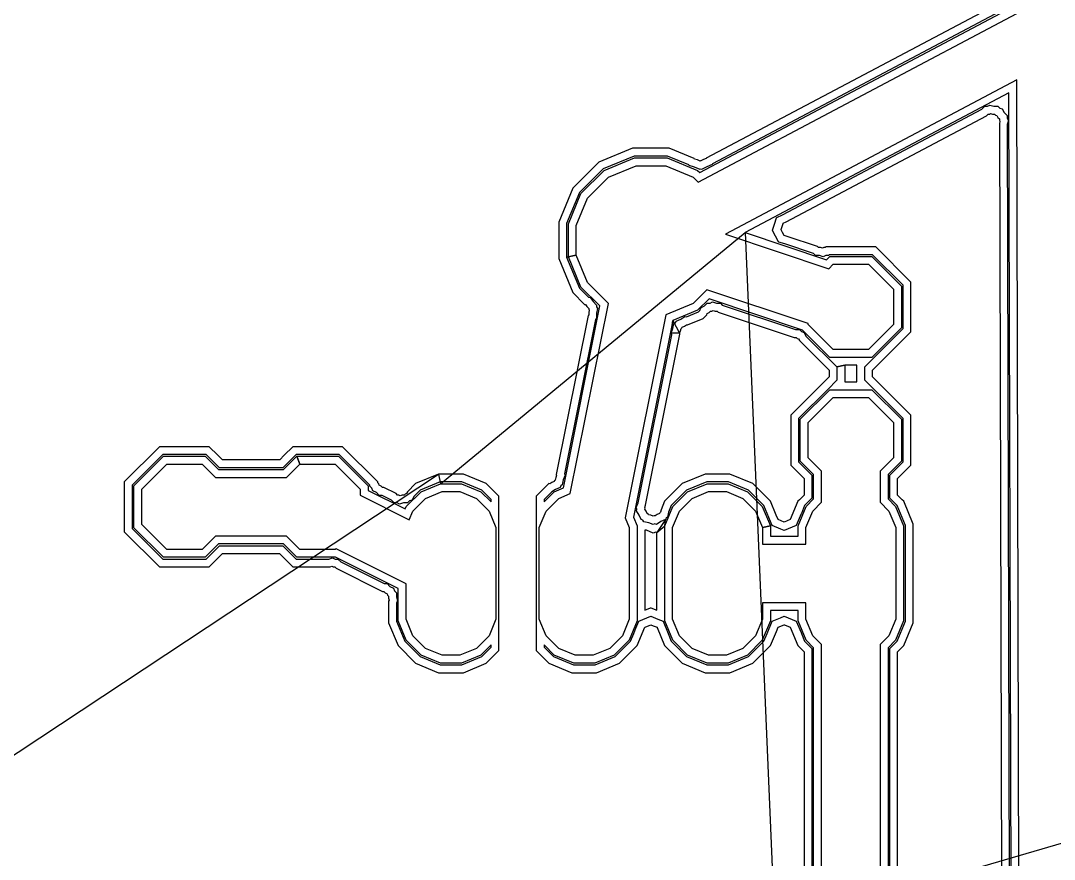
# Model space of a CAD drawing. Extents: x -122 to 0, y 0 to 97.
# Drawn here: x -47.57 to -27.87, y 54.87 to 70.86 of the extents above; entities that cross this region are included whole.
import ezdxf

# ---------------------------------------------------------------- set-up
doc = ezdxf.new("R2010")
doc.units = 0
doc.layers.add('milling', color=1, linetype='CONTINUOUS')
doc.layers.add('rapid_move', color=62, linetype='CONTINUOUS')

msp = doc.modelspace()

# ---------------------------------------------------------------- linework, layer by layer
at = {"layer": 'milling'}
for p, q in [((-28.6234, 71.3564), (-34.504, 68.2432)), ((-34.6581, 67.7846), (-28.3692, 71.1141)), ((-34.6305, 67.969), (-28.4594, 71.236)), ((-28.5859, 71.2065), (-34.3861, 68.1358)), ((-28.5888, 69.7333), (-34.1376, 66.7957)), ((-28.4987, 36.8157), (-28.5888, 69.7333)), ((-28.7382, 69.4845), (-33.7645, 66.8235)), ((-28.6487, 36.8326), (-28.7382, 69.4845)), ((-33.0527, 67.1628), (-29.2541, 69.1738)), ((-29.2541, 69.1738), (-29.1983, 69.23)), ((-29.1983, 69.23), (-29.1478, 69.2301)), ((-29.1478, 69.2301), (-29.1031, 69.2538)), ((-29.1031, 69.2538), (-29.0271, 69.2304)), ((-29.0271, 69.2304), (-28.9478, 69.2306)), ((-28.9478, 69.2306), (-28.912, 69.195)), ((-28.912, 69.195), (-28.8636, 69.1801)), ((-28.8636, 69.1801), (-28.8265, 69.1099)), ((-32.9853, 67.0287), (-29.164, 69.0517)), ((-29.164, 69.0517), (-29.1358, 69.0801)), ((-29.1358, 69.0801), (-29.1103, 69.0802)), ((-29.1103, 69.0802), (-29.0878, 69.0921)), ((-29.0878, 69.0921), (-29.0496, 69.0803)), ((-29.0496, 69.0803), (-29.0095, 69.0805)), ((-29.0095, 69.0805), (-28.9914, 69.0624)), ((-28.9914, 69.0624), (-28.9671, 69.055)), ((-28.9671, 69.055), (-28.9484, 69.0197)), ((-28.9484, 69.0197), (-28.9201, 68.9915)), ((-28.9201, 68.9915), (-28.9201, 68.966)), ((-28.9201, 68.966), (-28.9081, 68.9435)), ((-28.9081, 68.9435), (-28.9199, 68.9052)), ((-28.8265, 69.1099), (-28.7702, 69.054)), ((-28.7702, 69.054), (-28.7701, 69.0034)), ((-28.7701, 69.0034), (-28.7464, 68.9588)), ((-28.7464, 68.9588), (-28.7698, 68.883)), ((-28.9199, 68.9052), (-28.8321, 36.901)), ((-28.7698, 68.883), (-28.6823, 36.9633)), ((-35.909, 68.4305), (-36.5543, 68.1633)), ((-35.2106, 68.4305), (-35.909, 68.4305)), ((-34.7327, 68.2325), (-35.2106, 68.4305)), ((-36.5543, 68.1633), (-37.0483, 67.6693)), ((-35.8792, 68.2805), (-36.4694, 68.0361)), ((-36.4506, 68.0079), (-35.8727, 68.2473)), ((-35.2405, 68.2805), (-35.8792, 68.2805)), ((-35.8727, 68.2473), (-35.2472, 68.2473)), ((-35.2472, 68.2473), (-34.6693, 68.0079)), ((-34.8399, 68.1145), (-35.2405, 68.2805)), ((-34.7288, 68.2251), (-34.7327, 68.2325)), ((-34.6749, 68.2086), (-34.7288, 68.2251)), ((-34.6237, 68.1873), (-34.6749, 68.2086)), ((-34.6161, 68.1905), (-34.6237, 68.1873)), ((-34.6081, 68.188), (-34.6161, 68.1905)), ((-34.5587, 68.2142), (-34.6081, 68.188)), ((-34.5071, 68.2355), (-34.5587, 68.2142)), ((-34.504, 68.2432), (-34.5071, 68.2355)), ((-36.4694, 68.0361), (-36.9211, 67.5844)), ((-36.8929, 67.5656), (-36.4506, 68.0079)), ((-36.3657, 67.8808), (-35.8429, 68.0973)), ((-35.8429, 68.0973), (-35.277, 68.0973)), ((-35.277, 68.0973), (-34.7542, 67.8808)), ((-34.8323, 68.1), (-34.8399, 68.1145)), ((-34.7261, 68.0674), (-34.8323, 68.1)), ((-34.6238, 68.0249), (-34.7261, 68.0674)), ((-34.6693, 68.0079), (-34.6305, 67.969)), ((-34.6086, 68.0312), (-34.6238, 68.0249)), ((-34.5928, 68.0263), (-34.6086, 68.0312)), ((-34.4941, 68.0786), (-34.5928, 68.0263)), ((-34.3923, 68.1207), (-34.4941, 68.0786)), ((-34.3861, 68.1358), (-34.3923, 68.1207)), ((-36.7658, 67.4807), (-36.3657, 67.8808)), ((-34.7542, 67.8808), (-34.6581, 67.7846)), ((-37.0483, 67.6693), (-37.3155, 67.024)), ((-36.9211, 67.5844), (-37.1655, 66.9942)), ((-37.1323, 66.9877), (-36.8929, 67.5656)), ((-36.9823, 66.9579), (-36.7658, 67.4807)), ((-37.3155, 67.024), (-37.3155, 66.3258)), ((-37.1655, 66.9942), (-37.1655, 66.3556)), ((-37.1323, 66.3622), (-37.1323, 66.9877)), ((-33.2409, 66.8706), (-33.2024, 66.9861)), ((-33.2024, 66.9861), (-33.1666, 67.1025)), ((-33.1666, 67.1025), (-33.163, 67.1044)), ((-33.163, 67.1044), (-33.1617, 67.1083)), ((-33.1617, 67.1083), (-33.0527, 67.1628)), ((-33.0598, 66.9393), (-33.0415, 66.999)), ((-33.0415, 66.999), (-33.0396, 67)), ((-33.0396, 67), (-33.039, 67.0019)), ((-33.039, 67.0019), (-32.9853, 67.0287)), ((-36.9823, 66.392), (-36.9823, 66.9579)), ((-34.1376, 66.7957), (-34.1376, 66.7898)), ((-34.1376, 66.7898), (-32.1703, 66.134)), ((-33.7645, 66.8235), (-32.2107, 66.3056)), ((-33.2391, 66.867), (-33.2409, 66.8706)), ((-33.2403, 66.863), (-33.2391, 66.867)), ((-33.183, 66.755), (-33.2403, 66.863)), ((-33.0789, 66.8821), (-33.0598, 66.9393)), ((-33.078, 66.8803), (-33.0789, 66.8821)), ((-33.0786, 66.8783), (-33.078, 66.8803)), ((-33.0495, 66.8235), (-33.0786, 66.8783)), ((-33.0225, 66.7693), (-33.0495, 66.8235)), ((-33.1289, 66.6466), (-33.183, 66.755)), ((-33.125, 66.6453), (-33.1289, 66.6466)), ((-33.1231, 66.6417), (-33.125, 66.6453)), ((-33.0069, 66.606), (-33.1231, 66.6417)), ((-33.0206, 66.7687), (-33.0225, 66.7693)), ((-33.0196, 66.7668), (-33.0206, 66.7687)), ((-32.9601, 66.7485), (-33.0196, 66.7668)), ((-32.4641, 66.425), (-33.0069, 66.606)), ((-32.3834, 66.5563), (-32.9601, 66.7485)), ((-37.1655, 66.3556), (-36.9823, 66.392)), ((-36.9823, 66.392), (-37.1655, 66.3556)), ((-36.7658, 65.8692), (-36.9823, 66.392)), ((-32.4255, 66.3866), (-32.4641, 66.425)), ((-32.3498, 66.3869), (-32.4255, 66.3866)), ((-32.3639, 66.5369), (-32.3834, 66.5563)), ((-32.3257, 66.537), (-32.3639, 66.5369)), ((-32.2781, 66.363), (-32.3498, 66.3869)), ((-32.2896, 66.525), (-32.3257, 66.537)), ((-32.2652, 66.5372), (-32.2896, 66.525)), ((-32.2294, 66.3874), (-32.2781, 66.363)), ((-32.2377, 66.5373), (-32.2652, 66.5372)), ((-32.2242, 66.5509), (-32.2377, 66.5373)), ((-32.175, 66.3876), (-32.2294, 66.3874)), ((-31.2753, 66.5509), (-32.2242, 66.5509)), ((-32.1618, 66.4009), (-32.175, 66.3876)), ((-31.3374, 66.4009), (-32.1618, 66.4009)), ((-30.7539, 65.8174), (-31.3374, 66.4009)), ((-30.6039, 65.8795), (-31.2753, 66.5509)), ((-37.3155, 66.3258), (-37.0483, 65.6805)), ((-37.1655, 66.3556), (-36.9211, 65.7654)), ((-36.8929, 65.7843), (-37.1323, 66.3622)), ((-32.2107, 66.3056), (-32.1487, 66.3677)), ((-32.1703, 66.134), (-32.0866, 66.2177)), ((-32.1487, 66.3677), (-31.3512, 66.3677)), ((-32.0866, 66.2177), (-31.4133, 66.2177)), ((-31.4133, 66.2177), (-30.9372, 65.7416)), ((-31.3512, 66.3677), (-30.7872, 65.8037)), ((-36.37, 65.4735), (-36.7658, 65.8692)), ((-30.7872, 65.8037), (-30.7872, 65.0062)), ((-30.7539, 64.9924), (-30.7539, 65.8174)), ((-30.6039, 64.9303), (-30.6039, 65.8795)), ((-37.0483, 65.6805), (-36.8221, 65.4543)), ((-36.9211, 65.7654), (-36.7482, 65.5925)), ((-36.5328, 65.4243), (-36.8929, 65.7843)), ((-36.7482, 65.5925), (-36.715, 65.5859)), ((-34.493, 65.7304), (-34.7542, 65.4691)), ((-32.5627, 65.0869), (-34.493, 65.7304)), ((-30.9372, 65.7416), (-30.9372, 65.0683)), ((-37.227, 61.9537), (-36.5328, 65.4243)), ((-37.0955, 61.8458), (-36.37, 65.4735)), ((-36.8221, 65.4543), (-36.8054, 65.451)), ((-36.8054, 65.451), (-36.7788, 65.4111)), ((-36.7788, 65.4111), (-36.7448, 65.3771)), ((-36.715, 65.5859), (-36.6621, 65.5064)), ((-36.6621, 65.5064), (-36.5948, 65.4392)), ((-36.5948, 65.4392), (-36.5948, 65.4055)), ((-36.5948, 65.4055), (-36.5761, 65.3775)), ((-34.7542, 65.4691), (-35.2744, 65.2537)), ((-34.4526, 65.5588), (-34.6693, 65.342)), ((-34.6091, 65.3892), (-34.5409, 65.4232)), ((-34.5409, 65.4232), (-34.4871, 65.4771)), ((-34.4871, 65.4771), (-34.4332, 65.4771)), ((-32.6715, 64.9651), (-34.4526, 65.5588)), ((-34.4332, 65.4771), (-34.3851, 65.5012)), ((-34.3851, 65.5012), (-34.3127, 65.4771)), ((-34.3127, 65.4771), (-34.2366, 65.4771)), ((-34.2366, 65.4771), (-34.1986, 65.439)), ((-34.1986, 65.439), (-32.8038, 64.9741)), ((-36.7569, 65.2388), (-37.3624, 62.2105)), ((-36.7448, 65.2508), (-36.7569, 65.2388)), ((-36.7448, 65.3771), (-36.7448, 65.3601)), ((-36.7448, 65.3601), (-36.7354, 65.346)), ((-36.7354, 65.346), (-36.7448, 65.2989)), ((-36.7448, 65.2989), (-36.7448, 65.2508)), ((-36.5761, 65.3775), (-36.5948, 65.2839)), ((-36.5948, 65.2839), (-36.5948, 65.1887)), ((-35.2744, 65.2537), (-36.0489, 61.381)), ((-34.6693, 65.342), (-35.143, 65.1458)), ((-34.992, 65.1723), (-34.9125, 65.2253)), ((-34.9125, 65.2253), (-34.8798, 65.2187)), ((-34.8798, 65.2187), (-34.6504, 65.3137)), ((-34.6504, 65.3137), (-34.6261, 65.338)), ((-34.6261, 65.338), (-34.6091, 65.3892)), ((-34.5655, 65.1865), (-34.4949, 65.2571)), ((-34.4949, 65.2571), (-34.4864, 65.2828)), ((-34.4864, 65.2828), (-34.4522, 65.2998)), ((-34.4522, 65.2998), (-34.425, 65.3271)), ((-34.425, 65.3271), (-34.3977, 65.3271)), ((-34.3977, 65.3271), (-34.3736, 65.3392)), ((-34.3736, 65.3392), (-34.3373, 65.3271)), ((-34.3373, 65.3271), (-34.2987, 65.3271)), ((-34.2987, 65.3271), (-34.2795, 65.3078)), ((-34.2795, 65.3078), (-32.8283, 64.8241)), ((-36.6186, 65.165), (-37.2064, 62.2258)), ((-36.5948, 65.1887), (-36.6186, 65.165)), ((-35.143, 65.1458), (-35.8929, 61.3963)), ((-35.1762, 64.9043), (-35.143, 65.1458)), ((-35.143, 65.1458), (-35.0138, 64.9043)), ((-35.1396, 64.9925), (-35.1209, 65.0864)), ((-35.1209, 65.0864), (-35.0931, 65.1048)), ((-35.0931, 65.1048), (-35.0804, 65.1357)), ((-35.0804, 65.1357), (-34.992, 65.1723)), ((-34.986, 64.996), (-34.972, 65.0053)), ((-34.972, 65.0053), (-34.9656, 65.0209)), ((-34.9656, 65.0209), (-34.9208, 65.0394)), ((-34.9208, 65.0394), (-34.881, 65.066)), ((-34.881, 65.066), (-34.8645, 65.0627)), ((-34.8645, 65.0627), (-34.5655, 65.1865)), ((-32.5627, 65.0683), (-32.5627, 65.0869)), ((-32.0866, 64.5922), (-32.5627, 65.0683)), ((-30.9372, 65.0683), (-31.4133, 64.5922)), ((-30.7872, 65.0062), (-31.3512, 64.4422)), ((-35.8043, 61.6692), (-35.1634, 64.8735)), ((-35.6601, 61.6255), (-35.0074, 64.8888)), ((-35.1762, 64.9043), (-35.1396, 64.9925)), ((-35.0138, 64.9043), (-35.1762, 64.9043)), ((-35.1634, 64.8735), (-35.1762, 64.9043)), ((-35.1762, 64.9043), (-35.1762, 64.9043)), ((-35.0138, 64.9043), (-34.9954, 64.9486)), ((-35.0074, 64.8888), (-35.0138, 64.9043)), ((-34.9954, 64.9486), (-34.986, 64.996)), ((-32.8283, 64.8241), (-32.7896, 64.8241)), ((-32.8038, 64.9741), (-32.7275, 64.9741)), ((-32.7896, 64.8241), (-32.7703, 64.8048)), ((-32.7703, 64.8048), (-32.7447, 64.7963)), ((-32.7275, 64.9741), (-32.6894, 64.936)), ((-32.6894, 64.936), (-32.6383, 64.919)), ((-32.1487, 64.4422), (-32.6715, 64.9651)), ((-32.6383, 64.919), (-32.6043, 64.8509)), ((-32.6043, 64.8509), (-32.0136, 64.2602)), ((-31.309, 64.4373), (-30.7539, 64.9924)), ((-31.247, 64.2873), (-30.6039, 64.9303)), ((-32.7447, 64.7963), (-32.7277, 64.7622)), ((-32.7277, 64.7622), (-32.1636, 64.1981)), ((-31.3512, 64.4422), (-32.1487, 64.4422)), ((-31.4133, 64.5922), (-32.0866, 64.5922)), ((-31.4862, 64.2602), (-31.3091, 64.4373)), ((-31.3091, 64.4373), (-31.309, 64.4373)), ((-32.0136, 64.2602), (-31.8636, 64.2922)), ((-31.8636, 64.2922), (-32.0136, 64.2602)), ((-32.0136, 64.2602), (-32.0136, 64.0097)), ((-31.8636, 64.2922), (-31.8636, 63.9777)), ((-31.6362, 64.2922), (-31.8636, 64.2922)), ((-31.6362, 63.9777), (-31.6362, 64.2922)), ((-31.4862, 64.0097), (-31.4862, 64.2602)), ((-31.3362, 64.1981), (-31.247, 64.2873)), ((-32.1636, 64.0718), (-32.2528, 63.9826)), ((-32.1636, 64.1981), (-32.1636, 64.0718)), ((-31.3362, 64.0718), (-31.3362, 64.1981)), ((-30.6039, 63.3395), (-31.3362, 64.0718)), ((-32.2528, 63.9826), (-32.8959, 63.3395)), ((-32.1907, 63.8326), (-32.7459, 63.2774)), ((-32.7127, 63.2637), (-32.1487, 63.8277)), ((-32.0136, 64.0097), (-32.1907, 63.8326)), ((-32.1487, 63.8277), (-31.3512, 63.8277)), ((-31.8636, 63.9777), (-31.6362, 63.9777)), ((-30.7539, 63.2774), (-31.4862, 64.0097)), ((-31.3512, 63.8277), (-30.7872, 63.2637)), ((-32.5627, 63.2016), (-32.0866, 63.6777)), ((-32.0866, 63.6777), (-31.4133, 63.6777)), ((-31.4133, 63.6777), (-30.9372, 63.2016)), ((-32.8959, 63.3395), (-32.8959, 62.3903)), ((-32.7459, 63.2774), (-32.7459, 62.4524)), ((-32.7127, 62.4662), (-32.7127, 63.2637)), ((-30.7872, 63.2637), (-30.7872, 62.4662)), ((-30.7539, 62.4524), (-30.7539, 63.2774)), ((-30.6039, 62.3903), (-30.6039, 63.3395)), ((-32.5627, 62.5283), (-32.5627, 63.2016)), ((-30.9372, 63.2016), (-30.9372, 62.5283)), ((-44.9245, 62.7409), (-45.5959, 62.0695)), ((-43.9753, 62.7409), (-44.9245, 62.7409)), ((-43.8105, 62.5761), (-43.9753, 62.7409)), ((-42.3845, 62.7409), (-42.5492, 62.5762)), ((-41.4353, 62.7409), (-42.3845, 62.7409)), ((-40.7639, 62.0695), (-41.4353, 62.7409)), ((-44.8624, 62.5909), (-45.4459, 62.0074)), ((-45.4127, 61.9937), (-44.8487, 62.5577)), ((-44.0374, 62.5909), (-44.8624, 62.5909)), ((-44.8487, 62.5577), (-44.0512, 62.5577)), ((-44.0512, 62.5577), (-43.7972, 62.3037)), ((-43.9605, 62.514), (-44.0374, 62.5909)), ((-43.7834, 62.3369), (-43.9605, 62.514)), ((-43.7213, 62.4869), (-43.8105, 62.5761)), ((-42.7647, 62.4869), (-43.7213, 62.4869)), ((-42.6384, 62.4869), (-42.7647, 62.4869)), ((-42.6335, 62.4919), (-42.6384, 62.4869)), ((-42.5492, 62.5761), (-42.6335, 62.4919)), ((-42.3224, 62.5909), (-42.5762, 62.3369)), ((-42.5627, 62.3037), (-42.3087, 62.5577)), ((-42.5492, 62.5762), (-42.5492, 62.5761)), ((-41.4974, 62.5909), (-42.3224, 62.5909)), ((-42.3087, 62.5577), (-42.3087, 62.5577)), ((-42.3087, 62.5577), (-42.2466, 62.4077)), ((-42.2466, 62.4077), (-42.3087, 62.5577)), ((-42.3087, 62.5577), (-41.5112, 62.5577)), ((-41.5112, 62.5577), (-40.9472, 61.9937)), ((-40.9139, 62.0074), (-41.4974, 62.5909)), ((-32.7459, 62.4524), (-32.4919, 62.1984)), ((-32.4587, 62.2123), (-32.7127, 62.4662)), ((-32.3087, 62.2744), (-32.5627, 62.5283)), ((-30.9372, 62.5283), (-31.1912, 62.2744)), ((-30.7872, 62.4662), (-31.0412, 62.2123)), ((-30.8308, 62.3755), (-30.7539, 62.4524)), ((-45.2627, 61.9316), (-44.7866, 62.4077)), ((-44.7866, 62.4077), (-44.1133, 62.4077)), ((-44.1133, 62.4077), (-43.8593, 62.1537)), ((-43.7972, 62.3037), (-42.5627, 62.3037)), ((-42.8268, 62.3369), (-43.7834, 62.3369)), ((-42.5762, 62.3369), (-42.8268, 62.3369)), ((-42.5006, 62.1537), (-42.2466, 62.4077)), ((-42.2466, 62.4077), (-41.5733, 62.4077)), ((-41.5733, 62.4077), (-41.0972, 61.9316)), ((-32.8959, 62.3903), (-32.6419, 62.1363)), ((-32.3087, 61.6812), (-32.3087, 62.2744)), ((-31.1912, 62.2744), (-31.1912, 61.6812)), ((-31.0079, 62.1984), (-30.8308, 62.3755)), ((-30.7687, 62.2255), (-30.6039, 62.3903)), ((-45.5959, 62.0695), (-45.5959, 61.1203)), ((-43.8593, 62.1537), (-42.5006, 62.1537)), ((-40.7639, 62.0502), (-40.7639, 62.0695)), ((-40.7447, 62.0311), (-40.7639, 62.0502)), ((-39.6065, 62.2185), (-40.0437, 62.0375)), ((-39.5766, 62.0685), (-39.9588, 61.9102)), ((-39.1333, 62.2185), (-39.6065, 62.2185)), ((-39.6065, 62.2185), (-39.5702, 62.0353)), ((-39.1632, 62.0685), (-39.5766, 62.0685)), ((-38.7809, 61.9102), (-39.1632, 62.0685)), ((-38.696, 62.0374), (-39.1333, 62.2185)), ((-37.449, 62.06), (-37.4888, 62.0334)), ((-37.4043, 62.0784), (-37.449, 62.06)), ((-37.3979, 62.0941), (-37.4043, 62.0784)), ((-37.3838, 62.1034), (-37.3979, 62.0941)), ((-37.3744, 62.1508), (-37.3838, 62.1034)), ((-37.356, 62.195), (-37.3744, 62.1508)), ((-37.3624, 62.2105), (-37.356, 62.195)), ((-37.2302, 62.1068), (-37.2489, 62.013)), ((-37.1936, 62.1948), (-37.2302, 62.1068)), ((-37.2064, 62.2258), (-37.1936, 62.1948)), ((-34.5265, 62.2185), (-34.9637, 62.0375)), ((-34.4966, 62.0685), (-34.8788, 61.9102)), ((-34.0533, 62.2185), (-34.5265, 62.2185)), ((-34.0832, 62.0685), (-34.4966, 62.0685)), ((-33.701, 61.9102), (-34.0832, 62.0685)), ((-33.6161, 62.0375), (-34.0533, 62.2185)), ((-32.6419, 62.1363), (-32.6419, 62.01)), ((-32.4919, 62.1984), (-32.4919, 61.9479)), ((-32.4587, 61.7433), (-32.4587, 62.2123)), ((-31.0412, 62.2123), (-31.0412, 61.7433)), ((-31.0079, 61.7571), (-31.0079, 62.1984)), ((-30.8579, 62.1363), (-30.7687, 62.2255)), ((-30.8579, 61.8192), (-30.8579, 62.1363)), ((-45.4459, 62.0074), (-45.4459, 61.1824)), ((-45.4127, 61.1962), (-45.4127, 61.9937)), ((-45.2627, 61.2583), (-45.2627, 61.9316)), ((-41.0972, 61.9316), (-41.0972, 61.8133)), ((-40.9472, 61.9937), (-40.9472, 61.906)), ((-40.9472, 61.906), (-40.242, 61.5533)), ((-40.9139, 61.9881), (-40.9139, 62.0074)), ((-40.8758, 61.9501), (-40.9139, 61.9881)), ((-40.8588, 61.8989), (-40.8758, 61.9501)), ((-40.7906, 61.8648), (-40.8588, 61.8989)), ((-40.7368, 61.811), (-40.7906, 61.8648)), ((-40.7362, 62.0053), (-40.7447, 62.0311)), ((-40.7018, 61.9881), (-40.7362, 62.0053)), ((-40.6747, 61.961), (-40.7018, 61.9881)), ((-40.6476, 61.961), (-40.6747, 61.961)), ((-40.4164, 61.8454), (-40.6476, 61.961)), ((-40.2231, 61.599), (-39.94, 61.8821)), ((-40.2009, 61.8803), (-40.218, 61.8459)), ((-40.0437, 62.0375), (-40.2009, 61.8803)), ((-39.9588, 61.9102), (-40.0775, 61.7915)), ((-39.94, 61.8821), (-39.5702, 62.0353)), ((-39.8551, 61.7549), (-39.5403, 61.8853)), ((-39.5702, 62.0353), (-39.1697, 62.0353)), ((-39.5403, 61.8853), (-39.1996, 61.8853)), ((-39.1996, 61.8853), (-38.8848, 61.7549)), ((-39.1697, 62.0353), (-38.7999, 61.8821)), ((-38.7999, 61.8821), (-38.6055, 61.6876)), ((-38.6055, 61.7348), (-38.7809, 61.9102)), ((-38.4555, 61.7969), (-38.696, 62.0374)), ((-37.5046, 62.0366), (-37.7444, 61.7968)), ((-37.5944, 61.6876), (-37.4, 61.8821)), ((-37.4502, 61.8789), (-37.5944, 61.7347)), ((-37.4888, 62.0334), (-37.5046, 62.0366)), ((-37.3779, 61.9271), (-37.4502, 61.8789)), ((-37.4, 61.8821), (-37.227, 61.9537)), ((-37.2896, 61.9635), (-37.3779, 61.9271)), ((-37.2768, 61.9945), (-37.2896, 61.9635)), ((-37.2489, 62.013), (-37.2768, 61.9945)), ((-34.9637, 62.0375), (-35.2985, 61.7027)), ((-34.8788, 61.9102), (-35.1713, 61.6178)), ((-35.1431, 61.599), (-34.86, 61.8821)), ((-34.86, 61.8821), (-34.4902, 62.0353)), ((-34.7751, 61.7549), (-34.4603, 61.8853)), ((-34.4902, 62.0353), (-34.0897, 62.0353)), ((-34.4603, 61.8853), (-34.1196, 61.8853)), ((-34.1196, 61.8853), (-33.8048, 61.7549)), ((-34.0897, 62.0353), (-33.7199, 61.8821)), ((-33.7199, 61.8821), (-33.4368, 61.599)), ((-33.4086, 61.6178), (-33.701, 61.9102)), ((-33.2813, 61.7027), (-33.6161, 62.0375)), ((-32.6419, 62.01), (-32.6419, 61.8192)), ((-32.4919, 61.9479), (-32.4919, 61.7571)), ((-41.0972, 61.8133), (-40.165, 61.3471)), ((-40.683, 61.811), (-40.7368, 61.811)), ((-40.5051, 61.7221), (-40.683, 61.811)), ((-40.4513, 61.6682), (-40.5051, 61.7221)), ((-40.3974, 61.6682), (-40.4513, 61.6682)), ((-40.3892, 61.8182), (-40.4164, 61.8454)), ((-40.3493, 61.6441), (-40.3974, 61.6682)), ((-40.362, 61.8182), (-40.3892, 61.8182)), ((-40.3378, 61.8061), (-40.362, 61.8182)), ((-40.2769, 61.6682), (-40.3493, 61.6441)), ((-40.3014, 61.8182), (-40.3378, 61.8061)), ((-40.2629, 61.8182), (-40.3014, 61.8182)), ((-40.2008, 61.6682), (-40.2769, 61.6682)), ((-40.2438, 61.8374), (-40.2629, 61.8182)), ((-40.218, 61.8459), (-40.2438, 61.8374)), ((-40.1628, 61.7063), (-40.2008, 61.6682)), ((-40.1116, 61.7233), (-40.1628, 61.7063)), ((-40.0775, 61.7915), (-40.1116, 61.7233)), ((-40.0959, 61.5141), (-39.8551, 61.7549)), ((-38.8848, 61.7549), (-38.644, 61.5141)), ((-38.6055, 61.6876), (-38.6055, 61.7348)), ((-38.4555, 58.8529), (-38.4555, 61.7969)), ((-37.7444, 61.7968), (-37.7444, 58.853)), ((-37.5944, 61.7347), (-37.5944, 61.6876)), ((-37.5559, 61.5141), (-37.3151, 61.7549)), ((-37.3151, 61.7549), (-37.0955, 61.8458)), ((-35.8409, 61.5809), (-35.8043, 61.6692)), ((-35.2985, 61.7027), (-35.3672, 61.5367)), ((-35.0159, 61.5141), (-34.7751, 61.7549)), ((-33.8048, 61.7549), (-33.564, 61.5141)), ((-33.1706, 61.4351), (-33.2813, 61.7027)), ((-32.7585, 61.7027), (-32.9033, 61.3528)), ((-32.7311, 61.73), (-32.7585, 61.7027)), ((-32.6419, 61.8192), (-32.7311, 61.73)), ((-32.4919, 61.7571), (-32.6312, 61.6178)), ((-32.6031, 61.599), (-32.4587, 61.7433)), ((-32.4759, 61.5141), (-32.3087, 61.6812)), ((-31.1912, 61.6812), (-31.024, 61.5141)), ((-31.0412, 61.7433), (-30.8968, 61.599)), ((-30.8685, 61.6178), (-31.0079, 61.7571)), ((-30.7687, 61.73), (-30.8579, 61.8192)), ((-30.7686, 61.73), (-30.7687, 61.73)), ((-30.7413, 61.7027), (-30.7686, 61.73)), ((-30.5603, 61.2655), (-30.7413, 61.7027)), ((-40.242, 61.5533), (-40.2231, 61.599)), ((-40.165, 61.3471), (-40.0959, 61.5141)), ((-38.644, 61.5141), (-38.5136, 61.1993)), ((-37.6863, 61.1993), (-37.5559, 61.5141)), ((-35.8281, 61.5502), (-35.8409, 61.5809)), ((-35.8347, 61.5175), (-35.8281, 61.5502)), ((-35.7815, 61.4378), (-35.8347, 61.5175)), ((-35.6785, 61.581), (-35.6601, 61.6255)), ((-35.672, 61.5656), (-35.6785, 61.581)), ((-35.6754, 61.549), (-35.672, 61.5656)), ((-35.6485, 61.5088), (-35.6754, 61.549)), ((-35.6302, 61.4644), (-35.6485, 61.5088)), ((-35.6147, 61.458), (-35.6302, 61.4644)), ((-35.6054, 61.444), (-35.6147, 61.458)), ((-35.397, 61.4645), (-35.4414, 61.4462)), ((-35.3906, 61.48), (-35.397, 61.4645)), ((-35.3766, 61.4893), (-35.3906, 61.48)), ((-35.3672, 61.5367), (-35.3766, 61.4893)), ((-35.2963, 61.2292), (-35.1431, 61.599)), ((-35.2229, 61.493), (-35.2417, 61.3989)), ((-35.1713, 61.6178), (-35.2229, 61.493)), ((-35.1463, 61.1993), (-35.0159, 61.5141)), ((-33.564, 61.5141), (-33.4336, 61.1993)), ((-33.4368, 61.599), (-33.2836, 61.2292)), ((-33.3472, 61.4695), (-33.4086, 61.6178)), ((-33.2514, 61.238), (-33.3472, 61.4695)), ((-32.6969, 61.4593), (-32.7885, 61.238)), ((-32.7563, 61.2292), (-32.6031, 61.599)), ((-32.6927, 61.4693), (-32.6969, 61.4593)), ((-32.6312, 61.6178), (-32.6927, 61.4694)), ((-32.6927, 61.4694), (-32.6927, 61.4693)), ((-32.6063, 61.1993), (-32.4759, 61.5141)), ((-31.024, 61.5141), (-30.8936, 61.1993)), ((-30.8968, 61.599), (-30.7436, 61.2292)), ((-30.7103, 61.2356), (-30.8685, 61.6178)), ((-44.7866, 60.7822), (-45.2627, 61.2583)), ((-36.0489, 61.381), (-35.9736, 61.1993)), ((-35.8929, 61.3963), (-35.8236, 61.2292)), ((-35.745, 61.3496), (-35.7815, 61.4378)), ((-35.7143, 61.3369), (-35.745, 61.3496)), ((-35.6958, 61.3091), (-35.7143, 61.3369)), ((-35.6017, 61.2903), (-35.6958, 61.3091)), ((-35.558, 61.4346), (-35.6054, 61.444)), ((-35.5135, 61.2538), (-35.6017, 61.2903)), ((-35.5136, 61.4162), (-35.558, 61.4346)), ((-35.4982, 61.4226), (-35.5136, 61.4162)), ((-35.4828, 61.2666), (-35.5135, 61.2538)), ((-35.4816, 61.4193), (-35.4982, 61.4226)), ((-35.4501, 61.26), (-35.4828, 61.2666)), ((-35.4414, 61.4462), (-35.4816, 61.4193)), ((-35.3704, 61.3132), (-35.4501, 61.26)), ((-35.2822, 61.3497), (-35.4463, 61.1063)), ((-35.2822, 61.3497), (-35.3704, 61.3132)), ((-35.2963, 61.2292), (-35.2822, 61.3497)), ((-35.2695, 61.3804), (-35.2822, 61.3497)), ((-35.2417, 61.3989), (-35.2695, 61.3804)), ((-33.1366, 61.3528), (-33.1706, 61.4351)), ((-33.02, 61.3046), (-33.1366, 61.3528)), ((-32.9033, 61.3528), (-33.02, 61.3046)), ((-30.5603, 59.3843), (-30.5603, 61.2655)), ((-45.5959, 61.1203), (-44.9245, 60.4489)), ((-45.4459, 61.1824), (-44.8624, 60.5989)), ((-44.8487, 60.6322), (-45.4127, 61.1962)), ((-38.5136, 61.1993), (-38.5136, 59.4506)), ((-37.6863, 59.4506), (-37.6863, 61.1993)), ((-35.9736, 61.1993), (-35.9736, 59.4506)), ((-35.8236, 61.2292), (-35.8236, 59.4207)), ((-35.6458, 61.1462), (-35.6736, 61.1518)), ((-35.6736, 61.1518), (-35.6736, 59.6229)), ((-35.5135, 61.0914), (-35.6458, 61.1462)), ((-35.4675, 61.1105), (-35.5135, 61.0914)), ((-35.4463, 61.1063), (-35.4675, 61.1105)), ((-35.4463, 61.1063), (-35.2963, 61.2292)), ((-35.4463, 59.6229), (-35.4463, 61.1063)), ((-35.2963, 59.4207), (-35.2963, 61.2292)), ((-35.1463, 59.4506), (-35.1463, 61.1993)), ((-33.2836, 61.2292), (-33.4336, 61.1993)), ((-33.4336, 61.1993), (-33.2836, 61.2292)), ((-33.4336, 61.1993), (-33.4336, 60.8837)), ((-33.2836, 61.2292), (-33.2836, 61.2292)), ((-33.2836, 61.2292), (-33.2836, 61.0337)), ((-33.086, 61.1695), (-33.2514, 61.238)), ((-33.0201, 61.1422), (-33.086, 61.1695)), ((-33.02, 61.1422), (-33.0201, 61.1422)), ((-32.7885, 61.238), (-33.02, 61.1422)), ((-32.7563, 61.0337), (-32.7563, 61.2292)), ((-32.6063, 60.8837), (-32.6063, 61.1993)), ((-30.8936, 61.1993), (-30.8936, 59.4506)), ((-30.7436, 61.2292), (-30.7436, 59.4207)), ((-30.7103, 59.4142), (-30.7103, 61.2356)), ((-43.8593, 61.0362), (-44.1133, 60.7822)), ((-43.7972, 60.8862), (-44.0512, 60.6322)), ((-42.5006, 61.0362), (-43.8593, 61.0362)), ((-42.5627, 60.8862), (-43.7972, 60.8862)), ((-42.3087, 60.6322), (-42.5627, 60.8862)), ((-42.2466, 60.7822), (-42.5006, 61.0362)), ((-33.4336, 60.8837), (-32.6063, 60.8837)), ((-33.2836, 61.0337), (-32.7563, 61.0337)), ((-44.1133, 60.7822), (-44.7866, 60.7822)), ((-44.0374, 60.5989), (-43.7834, 60.8529)), ((-43.9753, 60.4489), (-43.7213, 60.7029)), ((-43.7834, 60.8529), (-43.5329, 60.8529)), ((-43.7213, 60.7029), (-43.595, 60.7029)), ((-43.595, 60.7029), (-42.6384, 60.7029)), ((-43.5329, 60.8529), (-42.5763, 60.8529)), ((-42.6384, 60.7029), (-42.5492, 60.6137)), ((-42.5763, 60.8529), (-42.5762, 60.8529)), ((-42.5762, 60.8529), (-42.3224, 60.5989)), ((-41.5733, 60.7822), (-42.2466, 60.7822)), ((-41.5602, 60.7954), (-41.5733, 60.7822)), ((-40.2263, 60.1284), (-41.5602, 60.7954)), ((-44.8624, 60.5989), (-44.0374, 60.5989)), ((-44.0512, 60.6322), (-44.8487, 60.6322)), ((-42.5492, 60.6137), (-42.5492, 60.6136)), ((-42.5492, 60.6136), (-42.3845, 60.4489)), ((-42.3224, 60.5989), (-41.6975, 60.5989)), ((-41.5692, 60.6322), (-42.3087, 60.6322)), ((-41.6975, 60.5989), (-41.6252, 60.623)), ((-41.6252, 60.623), (-41.577, 60.5989)), ((-41.577, 60.5989), (-41.5232, 60.5989)), ((-40.3763, 60.0357), (-41.5692, 60.6322)), ((-41.5232, 60.5989), (-41.4694, 60.5451)), ((-41.4694, 60.5451), (-40.6404, 60.1306)), ((-44.9245, 60.4489), (-43.9753, 60.4489)), ((-42.3845, 60.4489), (-41.673, 60.4489)), ((-41.673, 60.4489), (-41.6367, 60.461)), ((-41.6367, 60.461), (-41.6125, 60.4489)), ((-41.6125, 60.4489), (-41.5853, 60.4489)), ((-41.5853, 60.4489), (-41.5581, 60.4217)), ((-41.5581, 60.4217), (-40.6759, 59.9806)), ((-40.6404, 60.1306), (-40.5866, 60.1306)), ((-40.5866, 60.1306), (-40.5328, 60.0768)), ((-40.5328, 60.0768), (-40.4646, 60.0427)), ((-40.2263, 59.4506), (-40.2263, 60.1284)), ((-40.6759, 59.9806), (-40.6487, 59.9806)), ((-40.6487, 59.9806), (-40.6215, 59.9534)), ((-40.6215, 59.9534), (-40.5873, 59.9363)), ((-40.5873, 59.9363), (-40.5788, 59.9106)), ((-40.5788, 59.9106), (-40.5595, 59.8914)), ((-40.5595, 59.8914), (-40.5595, 59.8529)), ((-40.4646, 60.0427), (-40.4476, 59.9915)), ((-40.4476, 59.9915), (-40.4095, 59.9535)), ((-40.4095, 59.9535), (-40.4095, 59.8774)), ((-40.3763, 59.4207), (-40.3763, 60.0357)), ((-40.5595, 59.8529), (-40.5474, 59.8165)), ((-40.5474, 59.8165), (-40.5595, 59.7923)), ((-40.5595, 59.7923), (-40.5595, 59.3843)), ((-40.4095, 59.8774), (-40.3854, 59.805)), ((-40.3854, 59.805), (-40.4095, 59.7568)), ((-40.4095, 59.7568), (-40.4095, 59.4142)), ((-32.6063, 59.7662), (-33.4336, 59.7662)), ((-33.4336, 59.7662), (-33.4336, 59.4506)), ((-32.6063, 59.4506), (-32.6063, 59.7662)), ((-35.7913, 59.4118), (-35.5599, 59.5076)), ((-35.6736, 59.6229), (-35.5685, 59.6664)), ((-35.5685, 59.6664), (-35.5599, 59.67)), ((-35.5599, 59.67), (-35.5598, 59.6699)), ((-35.5599, 59.5076), (-35.5598, 59.5075)), ((-35.5598, 59.6699), (-35.5597, 59.67)), ((-35.5598, 59.5075), (-35.5597, 59.5076)), ((-35.5597, 59.67), (-35.4463, 59.6229)), ((-35.5597, 59.5076), (-35.4284, 59.4531)), ((-32.7563, 59.6162), (-33.2836, 59.6162)), ((-33.2836, 59.6162), (-33.2836, 59.4207)), ((-33.0896, 59.4787), (-33.0201, 59.5076)), ((-33.0201, 59.5076), (-33.02, 59.5076)), ((-33.02, 59.5076), (-32.7885, 59.4118)), ((-32.7563, 59.4207), (-32.7563, 59.6162)), ((-40.5595, 59.3843), (-40.3785, 58.9471)), ((-40.4095, 59.4142), (-40.2512, 59.032)), ((-40.2231, 59.0509), (-40.3763, 59.4207)), ((-40.0959, 59.1358), (-40.2263, 59.4506)), ((-38.5136, 59.4506), (-38.644, 59.1358)), ((-37.5559, 59.1358), (-37.6863, 59.4506)), ((-35.9736, 59.4506), (-36.104, 59.1358)), ((-35.8236, 59.4207), (-35.9768, 59.0509)), ((-35.8466, 59.278), (-35.7913, 59.4118)), ((-35.8213, 58.9471), (-35.6765, 59.297)), ((-35.6765, 59.297), (-35.6694, 59.2999)), ((-35.6694, 59.2999), (-35.5598, 59.3452)), ((-35.5598, 59.3452), (-35.5145, 59.3264)), ((-35.5145, 59.3264), (-35.4432, 59.297)), ((-35.4432, 59.297), (-35.4412, 59.2921)), ((-35.4412, 59.2921), (-35.2985, 58.9471)), ((-35.4284, 59.4531), (-35.3284, 59.4118)), ((-35.3284, 59.4118), (-35.2326, 59.1803)), ((-35.1431, 59.0509), (-35.2963, 59.4207)), ((-35.0159, 59.1358), (-35.1463, 59.4506)), ((-33.4336, 59.4506), (-33.564, 59.1358)), ((-33.2836, 59.4207), (-33.4368, 59.0509)), ((-33.3472, 59.1803), (-33.2514, 59.4118)), ((-33.2514, 59.4118), (-33.0896, 59.4787)), ((-33.1688, 59.219), (-33.1366, 59.297)), ((-33.1366, 59.297), (-33.0212, 59.3446)), ((-33.0212, 59.3446), (-33.02, 59.3452)), ((-33.02, 59.3452), (-33.0168, 59.3439)), ((-33.0168, 59.3439), (-32.9033, 59.297)), ((-32.9033, 59.297), (-32.7585, 58.9471)), ((-32.7885, 59.4118), (-32.6989, 59.1954)), ((-32.6031, 59.0509), (-32.7563, 59.4207)), ((-32.4759, 59.1358), (-32.6063, 59.4506)), ((-30.8936, 59.4506), (-31.024, 59.1358)), ((-30.7436, 59.4207), (-30.8968, 59.0509)), ((-30.8685, 59.032), (-30.7103, 59.4142)), ((-30.7413, 58.9471), (-30.5603, 59.3843)), ((-39.8551, 58.895), (-40.0959, 59.1358)), ((-38.644, 59.1358), (-38.8848, 58.895)), ((-37.3151, 58.895), (-37.5559, 59.1358)), ((-36.104, 59.1358), (-36.3448, 58.895)), ((-35.9485, 59.032), (-35.8871, 59.1804)), ((-35.8871, 59.1805), (-35.8466, 59.278)), ((-35.8871, 59.1804), (-35.8871, 59.1805)), ((-35.2326, 59.1803), (-35.2327, 59.1803)), ((-35.2327, 59.1803), (-35.1712, 59.032)), ((-34.7751, 58.895), (-35.0159, 59.1358)), ((-33.564, 59.1358), (-33.8048, 58.895)), ((-33.4086, 59.032), (-33.3472, 59.1803)), ((-33.2813, 58.9471), (-33.1688, 59.219)), ((-32.6989, 59.1954), (-32.6927, 59.1805)), ((-32.6927, 59.1805), (-32.6927, 59.1804)), ((-32.6927, 59.1804), (-32.6312, 59.032)), ((-32.3087, 58.9687), (-32.4759, 59.1358)), ((-31.024, 59.1358), (-31.1912, 58.9687)), ((-40.3785, 58.9471), (-40.0437, 58.6123)), ((-40.2512, 59.032), (-39.9588, 58.7396)), ((-39.94, 58.7678), (-40.2231, 59.0509)), ((-39.5403, 58.7646), (-39.8551, 58.895)), ((-38.8848, 58.895), (-39.1996, 58.7646)), ((-38.6055, 58.9623), (-38.7999, 58.7678)), ((-38.781, 58.7396), (-38.6055, 58.915)), ((-38.6055, 58.915), (-38.6055, 58.9623)), ((-37.4, 58.7678), (-37.5944, 58.9623)), ((-37.5944, 58.9623), (-37.5944, 58.9151)), ((-37.5944, 58.9151), (-37.4188, 58.7395)), ((-37.0003, 58.7646), (-37.3151, 58.895)), ((-36.3448, 58.895), (-36.6596, 58.7646)), ((-35.9768, 59.0509), (-36.2599, 58.7678)), ((-36.241, 58.7395), (-35.9485, 59.032)), ((-36.1561, 58.6123), (-35.8213, 58.9471)), ((-35.2985, 58.9471), (-34.9637, 58.6123)), ((-35.1712, 59.032), (-34.8788, 58.7396)), ((-34.86, 58.7678), (-35.1431, 59.0509)), ((-34.4603, 58.7646), (-34.7751, 58.895)), ((-33.8048, 58.895), (-34.1196, 58.7646)), ((-33.4368, 59.0509), (-33.7199, 58.7678)), ((-33.701, 58.7396), (-33.4086, 59.032)), ((-33.6161, 58.6123), (-33.2813, 58.9471)), ((-32.7585, 58.9471), (-32.6419, 58.8306)), ((-32.6312, 59.032), (-32.4919, 58.8927)), ((-32.4587, 58.9066), (-32.6031, 59.0509)), ((-32.4587, 54.1233), (-32.4587, 58.9066)), ((-32.3087, 54.0612), (-32.3087, 58.9687)), ((-31.1912, 58.9687), (-31.1912, 54.0612)), ((-30.8968, 59.0509), (-31.0412, 58.9066)), ((-31.0412, 58.9066), (-31.0412, 54.1233)), ((-31.0079, 58.8927), (-30.8685, 59.032)), ((-30.8579, 58.8306), (-30.7687, 58.9198)), ((-30.7687, 58.9198), (-30.7413, 58.9471)), ((-39.9588, 58.7396), (-39.5766, 58.5813)), ((-39.5702, 58.6146), (-39.94, 58.7678)), ((-39.1996, 58.7646), (-39.5403, 58.7646)), ((-38.7999, 58.7678), (-39.1697, 58.6146)), ((-39.1632, 58.5813), (-38.781, 58.7396)), ((-38.6961, 58.6123), (-38.4555, 58.8529)), ((-37.7444, 58.853), (-37.5037, 58.6123)), ((-37.4188, 58.7395), (-37.0366, 58.5813)), ((-37.0302, 58.6146), (-37.4, 58.7678)), ((-36.6596, 58.7646), (-37.0003, 58.7646)), ((-36.2599, 58.7678), (-36.6297, 58.6146)), ((-36.6232, 58.5813), (-36.241, 58.7395)), ((-34.8788, 58.7396), (-34.4966, 58.5813)), ((-34.4902, 58.6146), (-34.86, 58.7678)), ((-34.1196, 58.7646), (-34.4603, 58.7646)), ((-33.7199, 58.7678), (-34.0897, 58.6146)), ((-34.0832, 58.5813), (-33.701, 58.7396)), ((-32.6419, 58.8306), (-32.6419, 58.7043)), ((-32.6419, 58.7043), (-32.6419, 54.1991)), ((-32.4919, 58.8927), (-32.4919, 58.6422)), ((-31.0079, 54.3875), (-31.0079, 58.8927)), ((-30.8579, 54.3253), (-30.8579, 58.8306)), ((-40.0437, 58.6123), (-39.6065, 58.4313)), ((-39.5766, 58.5813), (-39.1632, 58.5813)), ((-39.1697, 58.6146), (-39.5702, 58.6146)), ((-39.1333, 58.4313), (-38.6961, 58.6123)), ((-37.5037, 58.6123), (-37.0665, 58.4313)), ((-37.0366, 58.5813), (-36.6232, 58.5813)), ((-36.6297, 58.6146), (-37.0302, 58.6146)), ((-36.5933, 58.4313), (-36.1561, 58.6123)), ((-34.9637, 58.6123), (-34.5265, 58.4313)), ((-34.4966, 58.5813), (-34.0832, 58.5813)), ((-34.0897, 58.6146), (-34.4902, 58.6146)), ((-34.0533, 58.4313), (-33.6161, 58.6123)), ((-32.4919, 58.6422), (-32.4919, 54.3875)), ((-39.6065, 58.4313), (-39.1333, 58.4313)), ((-37.0665, 58.4313), (-36.5933, 58.4313)), ((-34.5265, 58.4313), (-34.0533, 58.4313))]:
    msp.add_line(p, q, dxfattribs=at)
at = {"layer": 'rapid_move'}
for p, q in [((-39.5702, 62.0353), (-33.7645, 66.8235)), ((-33.7645, 66.8235), (-33.1336, 52.0028)), ((-50.2927, 55.1472), (-39.6065, 62.2185)), ((-81.7378, 39.4951), (-13.8217, 59.2207))]:
    msp.add_line(p, q, dxfattribs=at)

doc.saveas('drawing.dxf')
